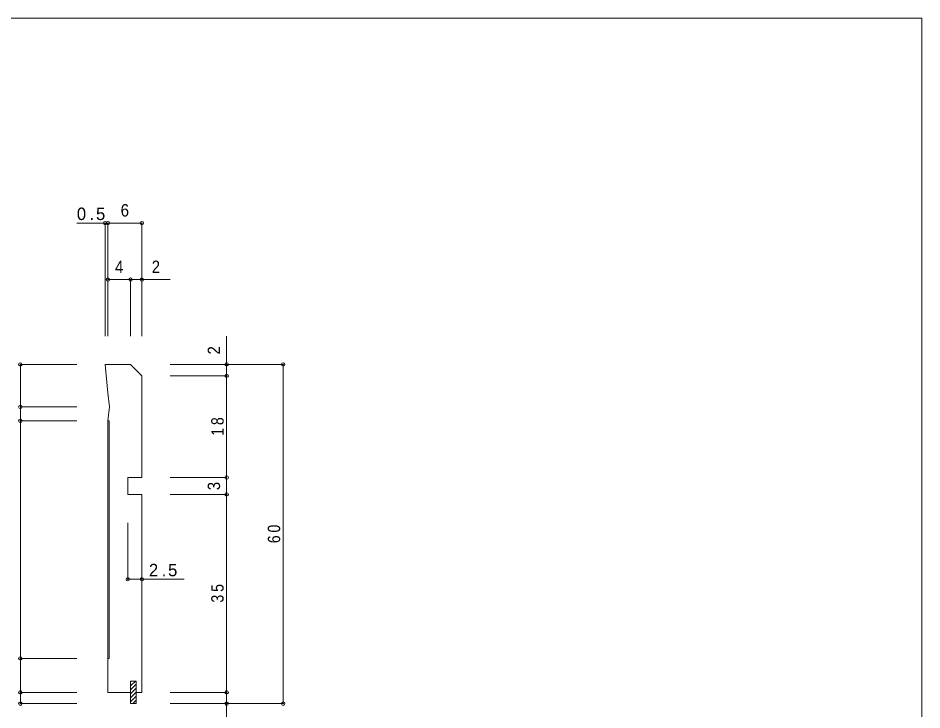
# Model space of a CAD drawing. Units: millimetres on the paper. Extents: x -141 to 141, y -98 to 98.
# Drawn here: x -18.9 to 141, y -24.9 to 97.5 of the extents above; entities that cross this region are included whole.
import ezdxf
from ezdxf.enums import TextEntityAlignment as Align

# ---------------------------------------------------------------- set-up
doc = ezdxf.new("R2010")
doc.units = ezdxf.units.MM
doc.header["$PDMODE"] = 32
doc.header["$PDSIZE"] = 0.6
for name, color, linetype, lineweight in [('0-0_ＫＢ製品', 2, 'Continuous', 9), ('0-2_ハッチ', 7, 'Continuous', 9), ('0-3_寸法', 4, 'Continuous', 9), ('0-8_他製品', 7, 'Continuous', 9), ('F-0_図面枠', 5, 'Continuous', 9)]:
    doc.layers.add(name, color=color, linetype=linetype, lineweight=lineweight)
doc.styles.add('HGｺﾞｼｯｸM', font='')
doc.styles.get('HGｺﾞｼｯｸM').set_extended_font_data('HGｺﾞｼｯｸM')

msp = doc.modelspace()

# ---------------------------------------------------------------- linework, layer by layer
at = {"layer": '0-0_ＫＢ製品'}
for p, q in [((-3, 26.25), (-3, -15.75)), ((3, 13.25), (3, -21.75)), ((-3, -15.75), (-3, -21.75)), ((1, -21.75), (-3, -21.75)), ((2, -21.75), (3, -21.75))]:
    msp.add_line(p, q, dxfattribs=at)
for points in [[(-3.5, 36.25), (1, 36.25), (3, 34.25), (3, 16.25), (0.5, 16.25), (0.5, 13.25), (3, 13.25)], [(-3.5, 36.25), (-3, 31.25), (-2.7, 28.75), (-3, 26.25)]]:
    msp.add_lwpolyline(points, dxfattribs=at)
at = {"layer": '0-2_ハッチ'}
for p, q in [((-3, 26.25), (-2.8, 26.25)), ((-2.8, 26.25), (-2.8, -15.75)), ((-3, -15.75), (-2.8, -15.75)), ((1, -20.608), (1.858, -19.75)), ((1, -19.901), (1.151, -19.75)), ((1, -21.315), (2, -20.315)), ((1, -22.022), (2, -21.022)), ((1, -22.729), (2, -21.729)), ((1, -23.436), (2, -22.436)), ((1.393, -23.75), (2, -23.143))]:
    msp.add_line(p, q, dxfattribs=at)
at = {"layer": '0-3_寸法'}
for p, q in [((-3, 61.25), (-8.5, 61.25)), ((-3.5, 61.25), (-3.5, 41.25)), ((3, 61.25), (-3, 61.25)), ((-3, 61.25), (-3, 51.25)), ((3, 61.25), (3, 51.25)), ((1, 51.25), (-3, 51.25)), ((-3, 51.25), (-3, 41.25)), ((1, 51.25), (1, 41.25)), ((8, 51.25), (1, 51.25)), ((3, 51.25), (3, 41.25)), ((18, 41.25), (18, 34.25)), ((-18.5, 36.25), (-18.5, 28.75)), ((-18.5, 36.25), (-8.5, 36.25)), ((18, 36.25), (8, 36.25)), ((28, 36.25), (18, 36.25)), ((28, 36.25), (28, -23.75)), ((18, 34.25), (8, 34.25)), ((18, 34.25), (18, 16.25)), ((-18.5, 28.75), (-8.5, 28.75)), ((-18.5, 28.75), (-18.5, 26.25)), ((-18.5, 26.25), (-8.5, 26.25)), ((-18.5, 26.25), (-18.5, -15.75)), ((18, 16.25), (8, 16.25)), ((18, 16.25), (18, 13.25)), ((18, 13.25), (8, 13.25)), ((18, 13.25), (18, -21.75)), ((0.5, -1.75), (0.5, 8.25)), ((3, -1.75), (3, 8.25)), ((10.5, -1.75), (0.5, -1.75)), ((-18.5, -15.75), (-8.5, -15.75)), ((-18.5, -15.75), (-18.5, -21.75)), ((-18.5, -21.75), (-8.5, -21.75)), ((-18.5, -21.75), (-18.5, -23.75)), ((18, -21.75), (8, -21.75)), ((18, -21.75), (18, -28.75)), ((-18.5, -23.75), (-8.5, -23.75)), ((18, -23.75), (8, -23.75)), ((28, -23.75), (18, -23.75))]:
    msp.add_line(p, q, dxfattribs=at)
for p in [(-3.5, 61.25), (-3, 61.25), (3, 61.25), (-3, 51.25), (1, 51.25), (3, 51.25), (-18.5, 36.25), (18, 36.25), (28, 36.25), (18, 34.25), (-18.5, 28.75), (-18.5, 26.25), (18, 16.25), (18, 13.25), (0.5, -1.75), (3, -1.75), (-18.5, -15.75), (-18.5, -21.75), (18, -21.75), (-18.5, -23.75), (18, -23.75), (28, -23.75)]:
    msp.add_point(p, dxfattribs=at)
at = {"layer": '0-8_他製品'}
for p, q in [((1, -19.75), (2, -19.75)), ((1, -19.75), (1, -23.75)), ((2, -19.75), (2, -23.75)), ((1, -23.75), (2, -23.75))]:
    msp.add_line(p, q, dxfattribs=at)
at = {"layer": 'F-0_図面枠'}
for p, q in [((-141, 97.5), (141, 97.5)), ((141, 97.5), (141, -97.5))]:
    msp.add_line(p, q, dxfattribs=at)

# ---------------------------------------------------------------- texts
at = {"layer": '0-3_寸法', "color": 7, "style": 'HGｺﾞｼｯｸM', "width": 0.9}
for s, p in [('6', (-0.75, 61.75)), ('4', (-1.75, 51.75)), ('2', (4.75, 51.75))]:
    msp.add_text(s, height=2.199, dxfattribs=at).set_placement(p, align=Align.BOTTOM_LEFT)
for s, p in [('2', (17.5, 38)), ('3', (17.5, 14))]:
    msp.add_text(s, height=2.199, rotation=90, dxfattribs=at).set_placement(p, align=Align.BOTTOM_LEFT)
at = {"layer": '0-3_寸法', "color": 7, "char_height": 2.199, "attachment_point": 7, "style": 'HGｺﾞｼｯｸM'}
for s, insert in [('\\T1.38;0.5', (-8.5, 61.75)), ('\\T1.38;2.5', (4.25, -1.25))]:
    msp.add_mtext(s, dxfattribs=dict(at, insert=insert))
at = {"layer": '0-3_寸法', "color": 7, "char_height": 2.199, "attachment_point": 7, "rotation": 90, "style": 'HGｺﾞｼｯｸM'}
for s, insert in [('\\T1.36;\\W0.85;18', (17.5, 23.625)), ('\\T1.36;\\W0.85;60', (27.5, 4.625)), ('\\T1.36;\\W0.85;35', (17.5, -5.875))]:
    msp.add_mtext(s, dxfattribs=dict(at, insert=insert))

doc.saveas('drawing.dxf')
